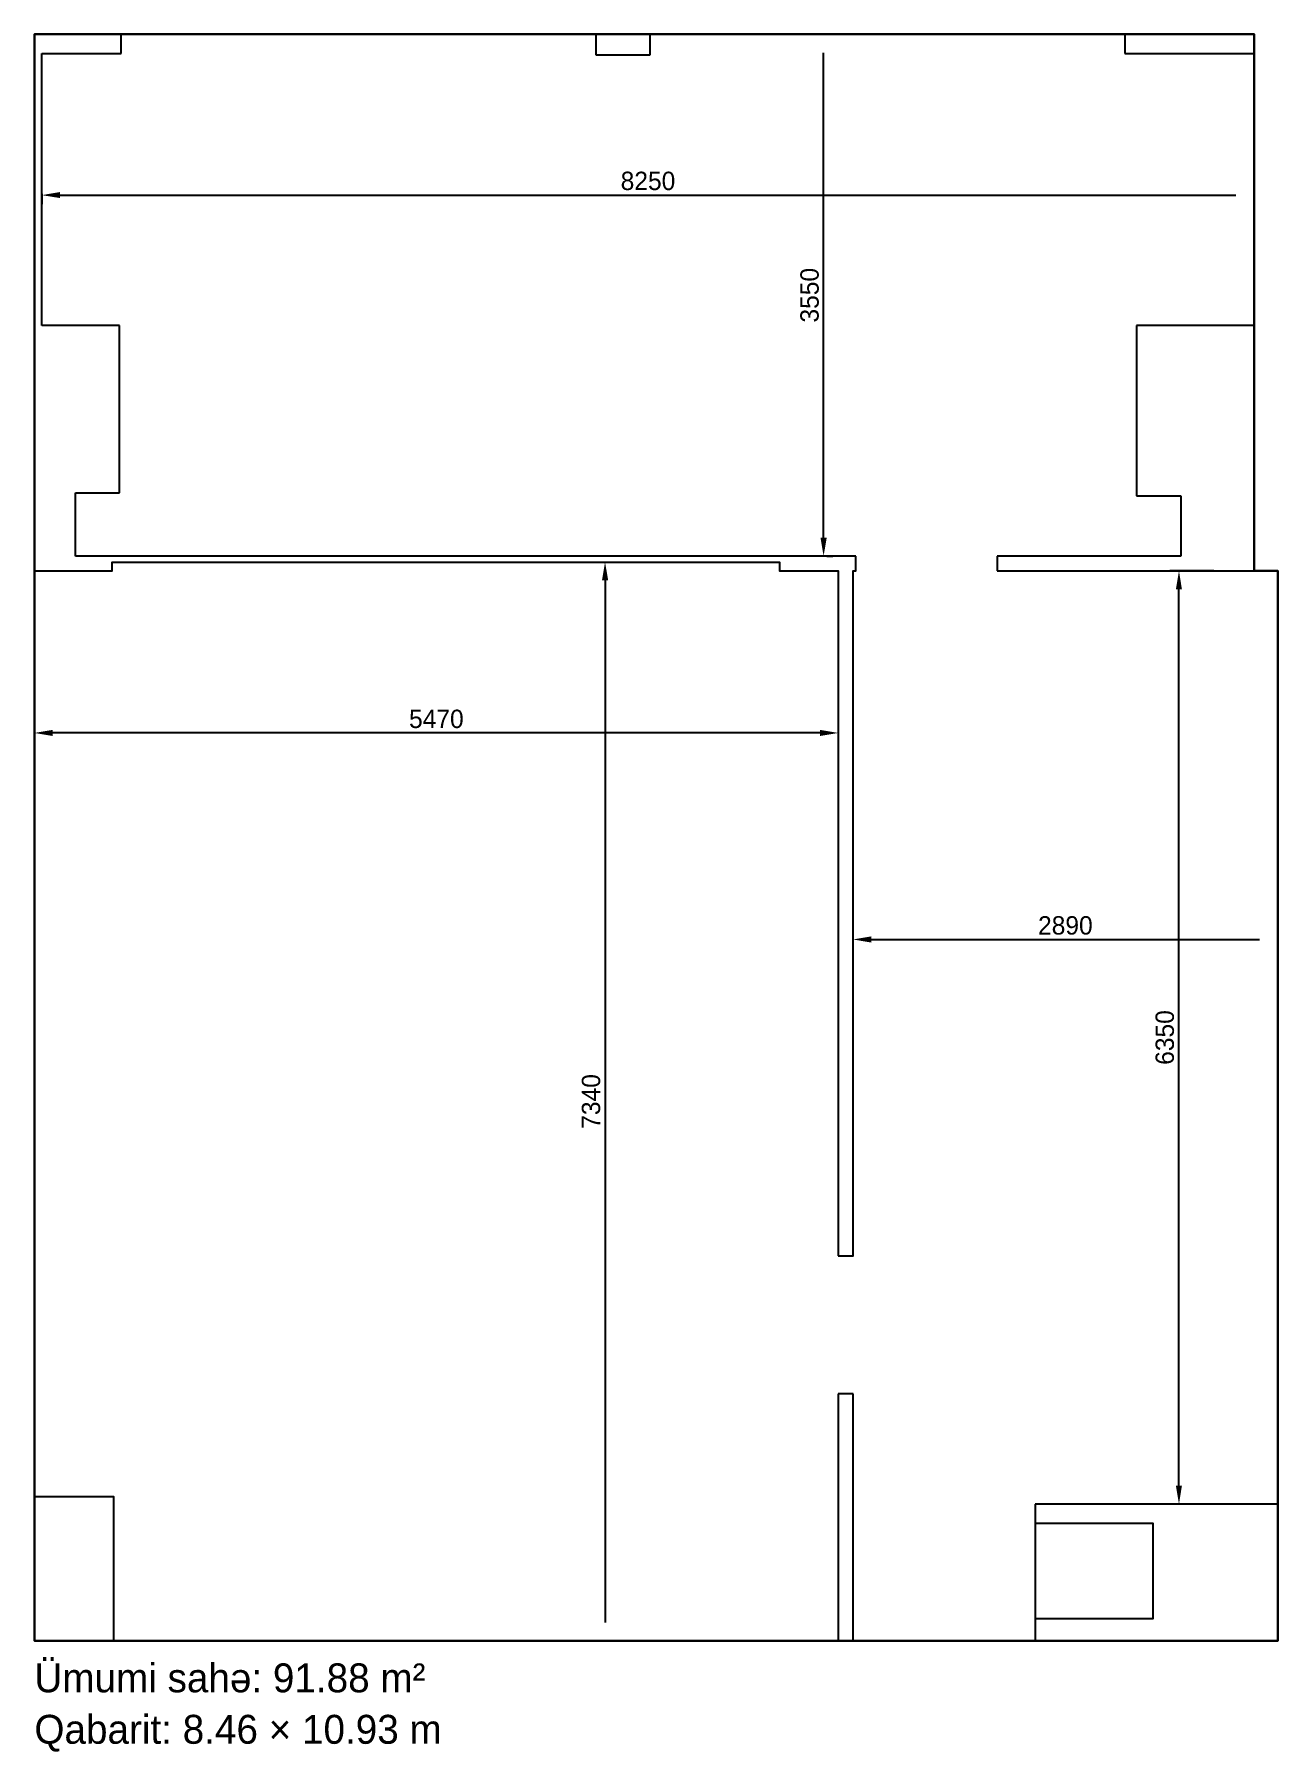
# Model space of a CAD drawing. Header units: millimetres. Extents: x 1208253 to 1216713, y -202506 to -190822.
import ezdxf

# ---------------------------------------------------------------- set-up
doc = ezdxf.new("R2010")
doc.units = ezdxf.units.MM
doc.layers.add('OFFICE_BOUNDARY', color=3, linetype='Continuous')

msp = doc.modelspace()

# ---------------------------------------------------------------- linework, layer by layer
at = {"color": 1, "lineweight": 30}
for p, q in [((1208253, -201752), (1208253, -190822)), ((1208253, -190822), (1216553, -190822)), ((1216553, -190822), (1216553, -194472)), ((1216553, -194472), (1216713, -194472)), ((1216713, -194472), (1216713, -201752)), ((1216713, -201752), (1208253, -201752))]:
    msp.add_line(p, q, dxfattribs=at)
for p, q in [((1208843, -190952), (1208843, -190822)), ((1208843, -190822), (1212073, -190822)), ((1212073, -190822), (1212073, -190962)), ((1212443, -190962), (1212443, -190822)), ((1212443, -190822), (1215673, -190822)), ((1215673, -190822), (1215673, -190952)), ((1208303, -192802), (1208303, -190952)), ((1208303, -190952), (1208843, -190952)), ((1212073, -190962), (1212443, -190962)), ((1215673, -190952), (1216553, -190952)), ((1216553, -190952), (1216553, -192802)), ((1208833, -192802), (1208303, -192802)), ((1208833, -193942), (1208833, -192802)), ((1216553, -192802), (1215753, -192802)), ((1215753, -192802), (1215753, -193962)), ((1208533, -194372), (1208533, -193942)), ((1208533, -193942), (1208833, -193942)), ((1215753, -193962), (1216053, -193962)), ((1216053, -193962), (1216053, -194372)), ((1213843, -194372), (1208533, -194372)), ((1214803, -194372), (1214803, -194472)), ((1216053, -194372), (1214803, -194372)), ((1214803, -194472), (1216553, -194472)), ((1216553, -194472), (1216713, -194472)), ((1216713, -194472), (1216713, -200822)), ((1213823, -200072), (1213723, -200072)), ((1213823, -201752), (1213823, -200072)), ((1216713, -200822), (1215063, -200822)), ((1215063, -200822), (1215063, -201752)), ((1213993, -201752), (1213823, -201752))]:
    msp.add_line(p, q)
at = {"color": 0, "lineweight": -2}
for p, q in [((1213646, -190822), (1213686, -190822)), ((1216553, -191908), (1216553, -191978)), ((1216713, -197166), (1216713, -196917))]:
    msp.add_line(p, q, dxfattribs=at)
at = {"color": 0, "lineweight": -2, "transparency": 16777216}
for p, q in [((1213623, -194247), (1213623, -190947)), ((1208303, -191908), (1208303, -191978)), ((1208428, -191916), (1216428, -191916)), ((1211404, -194412), (1212199, -194412)), ((1213646, -194372), (1213686, -194372)), ((1216278, -194472), (1215978, -194472)), ((1212136, -194537), (1212136, -201627)), ((1216041, -200697), (1216041, -194597)), ((1208253, -195424), (1208253, -195637)), ((1213598, -195575), (1208378, -195575)), ((1213723, -195511), (1213723, -195637)), ((1213823, -197166), (1213823, -196917)), ((1213948, -196980), (1216588, -196980)), ((1216278, -200822), (1215978, -200822))]:
    msp.add_line(p, q, dxfattribs=at)
for points in [[(1213723, -200072), (1213723, -201752), (1208793, -201752), (1208793, -200772), (1208253, -200772), (1208253, -194472), (1208783, -194472), (1208783, -194412), (1213323, -194412), (1213323, -194472), (1213723, -194472), (1213723, -199132)], [(1213723, -199132), (1213823, -199132), (1213823, -194472), (1213843, -194472), (1213843, -194372)], [(1215063, -200822), (1215063, -200952), (1215163, -200952), (1215863, -200952), (1215863, -201602), (1215063, -201602)]]:
    msp.add_lwpolyline(points)
at = {"color": 0, "transparency": 16777216}
for points in [[(1208428, -191895), (1208428, -191936), (1208303, -191916)], [(1213602, -194247), (1213644, -194247), (1213623, -194372)], [(1212115, -194537), (1212157, -194537), (1212136, -194412)], [(1216020, -194597), (1216061, -194597), (1216041, -194472)], [(1208378, -195554), (1208378, -195596), (1208253, -195575)], [(1213598, -195554), (1213598, -195596), (1213723, -195575)], [(1213948, -196959), (1213948, -197001), (1213823, -196980)], [(1216020, -200697), (1216061, -200697), (1216041, -200822)]]:
    msp.add_solid(points, dxfattribs=at)
at = {"layer": 'OFFICE_BOUNDARY'}
msp.add_lwpolyline([(1216553, -194472), (1216713, -194472), (1216713, -201752), (1208253, -201752), (1208253, -190822), (1216553, -190822), (1216553, -194472)], close=True, dxfattribs=at)

# ---------------------------------------------------------------- texts
for s, p in [('Ümumi sahə: 91.88 m²', (1208253, -202102)), ('Qabarit: 8.46 × 10.93 m', (1208253, -202452))]:
    msp.add_text(s, height=196.74).set_placement(p)
at = {"color": 0, "transparency": 16777216, "char_height": 125, "attachment_point": 5}
for s, insert in [('8250', (1212428, -191820)), ('5470', (1210988, -195480)), ('2890', (1215268, -196885))]:
    msp.add_mtext(s, dxfattribs=dict(at, insert=insert))
at = {"color": 0, "transparency": 16777216, "char_height": 125, "attachment_point": 5, "rotation": 90}
for s, insert in [('3550', (1213528, -192597)), ('6350', (1215945, -197647)), ('7340', (1212041, -198082))]:
    msp.add_mtext(s, dxfattribs=dict(at, insert=insert))

doc.saveas('drawing.dxf')
